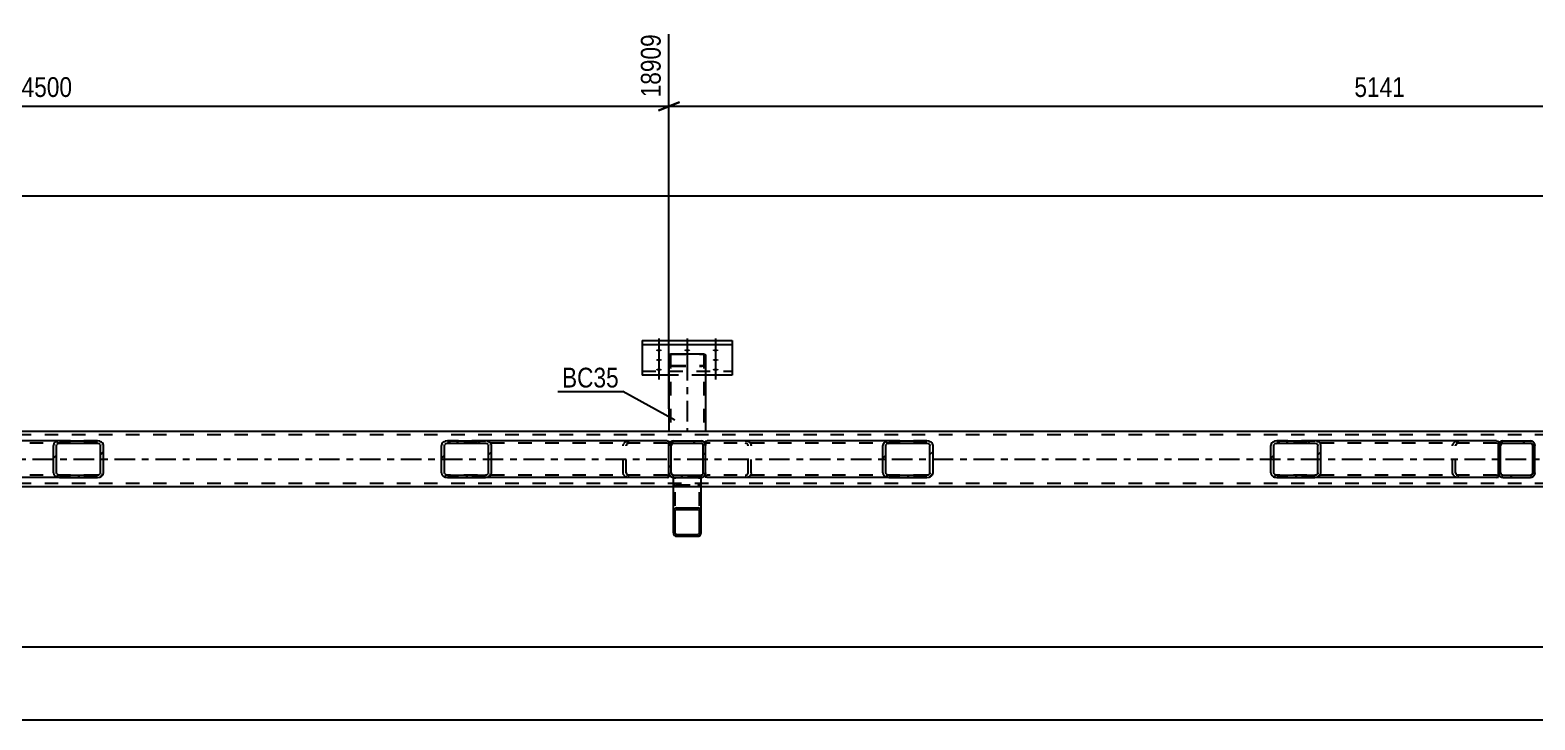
# Model space of a CAD drawing. Header units: millimetres. Extents: x -400 to 789, y -648 to 193.
# Drawn here: x 345.9 to 563.6, y -283.1 to -183.2 of the extents above; entities that cross this region are included whole.
import ezdxf

# ---------------------------------------------------------------- set-up
doc = ezdxf.new("R2010")
doc.units = ezdxf.units.MM
doc.linetypes.add('DXK_LINE_DOT2', pattern=[3.9198, 1.9599, -1.9599])
doc.linetypes.add('DXK_LINE_DOT3', pattern=[5.9187, 2.979, -0.9799, 0.9799, -0.9799])
doc.styles.add('Arial Narrow', font='ARIALN.TTF', dxfattribs={"height": 0.2})

# ---------------------------------------------------------------- blocks, each defined once
blk = doc.blocks.new('Part-392021936-4064 - 4046')
at = {"linetype": 'Continuous'}
h = blk.add_hatch(dxfattribs=at)
h.set_pattern_fill('', scale=0.7, style=0, pattern_type=0)
h.set_pattern_definition([(45, (412.0814, -247.9456), (-1.57154, 1.57154), [])])
h.paths.add_polyline_path([(411.75, -247.99), (412.08, -247.95), (412.37, -247.81), (412.56, -247.6), (412.62, -247.35), (412.62, -243.35), (412.56, -243.11), (412.37, -242.9), (412.08, -242.76), (411.75, -242.71), (406.25, -242.71), (405.92, -242.76), (405.63, -242.9), (405.44, -243.11), (405.38, -243.35), (405.38, -247.35), (405.44, -247.6), (405.63, -247.81), (405.92, -247.95), (406.25, -247.99)])
h.paths.add_polyline_path([(406.09, -247.65), (405.94, -247.58), (405.85, -247.48), (405.81, -247.35), (405.81, -243.35), (405.85, -243.23), (405.94, -243.13), (406.09, -243.06), (406.25, -243.03), (411.75, -243.03), (411.91, -243.06), (412.06, -243.13), (412.15, -243.23), (412.18, -243.35), (412.18, -247.35), (412.15, -247.48), (412.06, -247.58), (411.91, -247.65), (411.75, -247.67), (406.25, -247.67)])
at = {"color": 2, "linetype": 'Continuous'}
for p, q in [((405.44, -243.11), (405.38, -243.35)), ((405.38, -247.35), (405.38, -243.35)), ((405.81, -243.35), (405.85, -243.23)), ((405.81, -247.35), (405.81, -243.35)), ((406.25, -242.71), (405.92, -242.76)), ((406.09, -243.06), (406.25, -243.03)), ((406.25, -242.71), (411.75, -242.71)), ((406.25, -243.03), (411.75, -243.03)), ((438.04, -242.71), (411.75, -242.71)), ((412.08, -242.76), (411.75, -242.71)), ((411.75, -243.03), (411.91, -243.06)), ((412.15, -243.23), (412.18, -243.35)), ((412.18, -247.35), (412.18, -243.35)), ((412.62, -243.35), (412.56, -243.11)), ((412.62, -247.35), (412.62, -243.35)), ((438.04, -242.71), (438.3, -242.75)), ((438.3, -242.75), (438.3, -242.76)), ((438.3, -242.76), (438.3, -242.9)), ((438.3, -242.9), (438.3, -243.35)), ((405.38, -247.35), (405.44, -247.6)), ((405.85, -247.48), (405.81, -247.35)), ((405.92, -247.95), (406.25, -247.99)), ((406.25, -247.67), (406.09, -247.65)), ((406.25, -247.67), (411.75, -247.67)), ((406.25, -247.99), (411.75, -247.99)), ((411.91, -247.65), (411.75, -247.67)), ((411.75, -247.99), (412.08, -247.95)), ((438.04, -247.99), (411.75, -247.99)), ((412.18, -247.35), (412.15, -247.48)), ((412.56, -247.6), (412.62, -247.35)), ((438.04, -247.99), (438.3, -247.96)), ((438.3, -247.96), (438.3, -247.35))]:
    blk.add_line(p, q, dxfattribs=at)
at = {"color": 7, "linetype": 'DXK_LINE_DOT2'}
for p, q in [((411.75, -242.71), (406.25, -242.71)), ((438.04, -243.03), (406.25, -243.03)), ((431.67, -243.35), (431.74, -243.11)), ((431.67, -247.35), (431.67, -243.35)), ((432.14, -243.23), (432.11, -243.35)), ((432.11, -247.35), (432.11, -243.35)), ((432.21, -242.76), (432.55, -242.71)), ((432.55, -243.03), (432.38, -243.06)), ((438.21, -243.06), (438.04, -243.03)), ((438.3, -243.1), (438.21, -243.06)), ((438.3, -242.9), (438.3, -243.1)), ((438.3, -247.35), (438.3, -243.11)), ((438.04, -247.67), (406.25, -247.67)), ((411.75, -247.99), (406.25, -247.99)), ((431.74, -247.6), (431.67, -247.35)), ((432.11, -247.35), (432.14, -247.48)), ((432.55, -247.99), (432.21, -247.95)), ((432.38, -247.65), (432.55, -247.67)), ((438.04, -247.67), (438.21, -247.65)), ((438.21, -247.65), (438.3, -247.61))]:
    blk.add_line(p, q, dxfattribs=at)
at = {"color": 2, "linetype": 'Continuous'}
for centre, radius, start, end in [((406.12, -243.54), 0.802, 104.5548, 147.5896), ((406.19, -243.45), 0.401, 104.5548, 147.5896), ((411.81, -243.45), 0.401, 32.4104, 75.4452), ((411.88, -243.54), 0.802, 32.4104, 75.4452), ((406.12, -247.17), 0.802, 212.4104, 255.4452), ((406.19, -247.26), 0.401, 212.4104, 255.4452), ((411.81, -247.26), 0.401, 284.5548, 327.5896), ((411.88, -247.17), 0.802, 284.5548, 327.5896)]:
    blk.add_arc(centre, radius, start, end, dxfattribs=at)
at = {"color": 7, "linetype": 'DXK_LINE_DOT2'}
for centre, radius, start, end in [((432.41, -243.54), 0.802, 104.5548, 147.5896), ((432.48, -243.45), 0.401, 104.5548, 147.5896), ((432.41, -247.17), 0.802, 212.4104, 255.4452), ((432.48, -247.26), 0.401, 212.4104, 255.4452)]:
    blk.add_arc(centre, radius, start, end, dxfattribs=at)
blk = doc.blocks.new('Part-392021936-4125 - 4046')
at = {"color": 2, "linetype": 'Continuous'}
for p, q in [((639.13, -241.35), (-287.06, -241.35)), ((438.94, -249.35), (262.94, -249.35)), ((639.13, -249.35), (442.94, -249.35))]:
    blk.add_line(p, q, dxfattribs=at)
at = {"color": 7, "linetype": 'DXK_LINE_DOT2'}
for p, q in [((643.93, -241.83), (-287.06, -241.83)), ((643.93, -248.87), (-287.06, -248.87)), ((643.93, -249.35), (-161.06, -249.35)), ((442.94, -249.35), (438.94, -249.35))]:
    blk.add_line(p, q, dxfattribs=at)
at = {"color": 7, "linetype": 'DXK_LINE_DOT3'}
blk.add_line((-287.06, -245.35), (643.93, -245.35), dxfattribs=at)
blk = doc.blocks.new('Bolt-392021936-4258 - 4046')
at = {"linetype": 'Continuous'}
for points in [[(436.84, -229.43), (436.93, -229.43), (437.01, -229.44), (437.09, -229.46), (437.16, -229.48), (437.22, -229.5), (437.25, -229.53), (437.27, -229.56), (437.27, -229.59), (437.25, -229.63), (437.22, -229.65), (437.16, -229.68), (437.09, -229.7), (437.01, -229.72), (436.93, -229.73), (436.84, -229.73), (436.74, -229.73), (436.66, -229.72), (436.58, -229.7), (436.51, -229.68), (436.45, -229.65), (436.42, -229.63), (436.4, -229.59), (436.4, -229.56), (436.42, -229.53), (436.45, -229.5), (436.51, -229.48), (436.58, -229.46), (436.66, -229.44), (436.74, -229.43)], [(440.94, -229.43), (441.03, -229.43), (441.11, -229.44), (441.19, -229.46), (441.26, -229.48), (441.32, -229.5), (441.35, -229.53), (441.37, -229.56), (441.37, -229.59), (441.35, -229.63), (441.32, -229.65), (441.26, -229.68), (441.19, -229.7), (441.11, -229.72), (441.03, -229.73), (440.94, -229.73), (440.84, -229.73), (440.76, -229.72), (440.68, -229.7), (440.61, -229.68), (440.55, -229.65), (440.52, -229.63), (440.5, -229.59), (440.5, -229.56), (440.52, -229.53), (440.55, -229.5), (440.61, -229.48), (440.68, -229.46), (440.76, -229.44), (440.84, -229.43)], [(445.04, -229.43), (445.13, -229.43), (445.21, -229.44), (445.29, -229.46), (445.36, -229.48), (445.42, -229.5), (445.45, -229.53), (445.47, -229.56), (445.47, -229.59), (445.45, -229.63), (445.42, -229.65), (445.36, -229.68), (445.29, -229.7), (445.21, -229.72), (445.13, -229.73), (445.04, -229.73), (444.94, -229.73), (444.86, -229.72), (444.78, -229.7), (444.71, -229.68), (444.65, -229.65), (444.62, -229.63), (444.6, -229.59), (444.6, -229.56), (444.62, -229.53), (444.65, -229.5), (444.71, -229.48), (444.78, -229.46), (444.86, -229.44), (444.94, -229.43)], [(436.84, -230.83), (436.93, -230.83), (437.01, -230.84), (437.09, -230.86), (437.16, -230.88), (437.22, -230.91), (437.25, -230.93), (437.27, -230.97), (437.27, -231), (437.25, -231.03), (437.22, -231.06), (437.16, -231.08), (437.09, -231.1), (437.01, -231.12), (436.93, -231.13), (436.84, -231.13), (436.74, -231.13), (436.66, -231.12), (436.58, -231.1), (436.51, -231.08), (436.45, -231.06), (436.42, -231.03), (436.4, -231), (436.4, -230.97), (436.42, -230.93), (436.45, -230.91), (436.51, -230.88), (436.58, -230.86), (436.66, -230.84), (436.74, -230.83)], [(436.84, -232.23), (436.93, -232.24), (437.01, -232.25), (437.09, -232.26), (437.16, -232.28), (437.22, -232.31), (437.25, -232.34), (437.27, -232.37), (437.27, -232.4), (437.25, -232.43), (437.22, -232.46), (437.16, -232.48), (437.09, -232.51), (437.01, -232.52), (436.93, -232.53), (436.84, -232.53), (436.74, -232.53), (436.66, -232.52), (436.58, -232.51), (436.51, -232.48), (436.45, -232.46), (436.42, -232.43), (436.4, -232.4), (436.4, -232.37), (436.42, -232.34), (436.45, -232.31), (436.51, -232.28), (436.58, -232.26), (436.66, -232.25), (436.74, -232.24)], [(445.04, -230.83), (445.13, -230.83), (445.21, -230.84), (445.29, -230.86), (445.36, -230.88), (445.42, -230.91), (445.45, -230.93), (445.47, -230.97), (445.47, -231), (445.45, -231.03), (445.42, -231.06), (445.36, -231.08), (445.29, -231.1), (445.21, -231.12), (445.13, -231.13), (445.04, -231.13), (444.94, -231.13), (444.86, -231.12), (444.78, -231.1), (444.71, -231.08), (444.65, -231.06), (444.62, -231.03), (444.6, -231), (444.6, -230.97), (444.62, -230.93), (444.65, -230.91), (444.71, -230.88), (444.78, -230.86), (444.86, -230.84), (444.94, -230.83)], [(445.04, -232.23), (445.13, -232.24), (445.21, -232.25), (445.29, -232.26), (445.36, -232.28), (445.42, -232.31), (445.45, -232.34), (445.47, -232.37), (445.47, -232.4), (445.45, -232.43), (445.42, -232.46), (445.36, -232.48), (445.29, -232.51), (445.21, -232.52), (445.13, -232.53), (445.04, -232.53), (444.94, -232.53), (444.86, -232.52), (444.78, -232.51), (444.71, -232.48), (444.65, -232.46), (444.62, -232.43), (444.6, -232.4), (444.6, -232.37), (444.62, -232.34), (444.65, -232.31), (444.71, -232.28), (444.78, -232.26), (444.86, -232.25), (444.94, -232.24)]]:
    blk.add_hatch(color=1, dxfattribs=at).paths.add_polyline_path(points)
at = {"color": 1, "linetype": 'Continuous'}
for p, q in [((436.84, -227.89), (436.84, -231.01)), ((440.94, -227.89), (440.94, -231.01)), ((445.04, -227.89), (445.04, -231.01)), ((436.84, -229.29), (436.84, -232.41)), ((436.84, -230.69), (436.84, -233.81)), ((445.04, -229.29), (445.04, -232.41)), ((445.04, -230.69), (445.04, -233.81))]:
    blk.add_line(p, q, dxfattribs=at)
at = {"color": 1, "linetype": 'DXK_LINE_DOT2'}
blk.add_line((440.94, -230.69), (440.94, -233.81), dxfattribs=at)
blk = doc.blocks.new('Part-392021936-4091 - 4046')
at = {"linetype": 'Continuous'}
h = blk.add_hatch(dxfattribs=at)
h.set_pattern_fill('', scale=0.7, style=0, pattern_type=0)
h.set_pattern_definition([(45, (475.9531, -247.9456), (-1.57154, 1.57154), [])])
h.paths.add_polyline_path([(475.62, -247.99), (475.95, -247.95), (476.24, -247.81), (476.43, -247.6), (476.5, -247.35), (476.5, -243.35), (476.43, -243.11), (476.24, -242.9), (475.95, -242.76), (475.62, -242.71), (470.13, -242.71), (469.79, -242.76), (469.5, -242.9), (469.31, -243.11), (469.25, -243.35), (469.25, -247.35), (469.31, -247.6), (469.5, -247.81), (469.79, -247.95), (470.13, -247.99)])
h.paths.add_polyline_path([(469.96, -247.65), (469.82, -247.58), (469.72, -247.48), (469.69, -247.35), (469.69, -243.35), (469.72, -243.23), (469.82, -243.13), (469.96, -243.06), (470.13, -243.03), (475.62, -243.03), (475.79, -243.06), (475.93, -243.13), (476.02, -243.23), (476.06, -243.35), (476.06, -247.35), (476.02, -247.48), (475.93, -247.58), (475.79, -247.65), (475.62, -247.67), (470.13, -247.67)])
at = {"color": 2, "linetype": 'Continuous'}
for p, q in [((443.58, -242.75), (443.83, -242.71)), ((443.58, -242.75), (443.58, -243.35)), ((470.13, -242.71), (443.83, -242.71)), ((469.31, -243.11), (469.25, -243.35)), ((469.25, -247.35), (469.25, -243.35)), ((469.69, -243.35), (469.72, -243.23)), ((469.69, -247.35), (469.69, -243.35)), ((470.13, -242.71), (469.79, -242.76)), ((469.96, -243.06), (470.13, -243.03)), ((470.13, -242.71), (475.62, -242.71)), ((470.13, -243.03), (475.62, -243.03)), ((475.95, -242.76), (475.62, -242.71)), ((475.62, -243.03), (475.79, -243.06)), ((476.02, -243.23), (476.06, -243.35)), ((476.06, -247.35), (476.06, -243.35)), ((476.5, -243.35), (476.43, -243.11)), ((476.5, -247.35), (476.5, -243.35)), ((443.58, -247.95), (443.58, -247.35)), ((443.58, -247.96), (443.58, -247.95)), ((443.83, -247.99), (443.58, -247.96)), ((470.13, -247.99), (443.83, -247.99)), ((469.25, -247.35), (469.31, -247.6)), ((469.72, -247.48), (469.69, -247.35)), ((469.79, -247.95), (470.13, -247.99)), ((470.13, -247.67), (469.96, -247.65)), ((470.13, -247.67), (475.62, -247.67)), ((470.13, -247.99), (475.62, -247.99)), ((475.79, -247.65), (475.62, -247.67)), ((475.62, -247.99), (475.95, -247.95)), ((476.06, -247.35), (476.02, -247.48)), ((476.43, -247.6), (476.5, -247.35))]:
    blk.add_line(p, q, dxfattribs=at)
at = {"color": 7, "linetype": 'DXK_LINE_DOT2'}
for p, q in [((443.58, -243.1), (443.58, -242.75)), ((443.66, -243.06), (443.58, -243.1)), ((443.58, -247.81), (443.58, -243.35)), ((443.83, -243.03), (443.66, -243.06)), ((475.62, -243.03), (443.83, -243.03)), ((449.32, -242.71), (449.66, -242.76)), ((449.49, -243.06), (449.32, -243.03)), ((449.76, -243.35), (449.73, -243.23)), ((449.76, -247.35), (449.76, -243.35)), ((450.14, -243.11), (450.2, -243.35)), ((450.2, -247.35), (450.2, -243.35)), ((475.62, -242.71), (470.13, -242.71)), ((443.58, -247.61), (443.66, -247.65)), ((443.66, -247.65), (443.83, -247.67)), ((475.62, -247.67), (443.83, -247.67)), ((449.32, -247.67), (449.49, -247.65)), ((449.66, -247.95), (449.32, -247.99)), ((449.73, -247.48), (449.76, -247.35)), ((450.2, -247.35), (450.14, -247.6)), ((475.62, -247.99), (470.13, -247.99))]:
    blk.add_line(p, q, dxfattribs=at)
for centre, radius, start, end in [((449.39, -243.45), 0.401, 32.4104, 75.4453), ((449.46, -243.54), 0.802, 32.4104, 75.4453), ((449.39, -247.26), 0.401, 284.5547, 327.5896), ((449.46, -247.17), 0.802, 284.5547, 327.5896)]:
    blk.add_arc(centre, radius, start, end, dxfattribs=at)
at = {"color": 2, "linetype": 'Continuous'}
for centre, radius, start, end in [((469.99, -243.54), 0.802, 104.5547, 147.5896), ((470.06, -243.45), 0.401, 104.5547, 147.5896), ((475.68, -243.45), 0.401, 32.4104, 75.4453), ((475.75, -243.54), 0.802, 32.4104, 75.4453), ((469.99, -247.17), 0.802, 212.4104, 255.4453), ((470.06, -247.26), 0.401, 212.4104, 255.4453), ((475.68, -247.26), 0.401, 284.5547, 327.5896), ((475.75, -247.17), 0.802, 284.5547, 327.5896)]:
    blk.add_arc(centre, radius, start, end, dxfattribs=at)
blk = doc.blocks.new('Part-392021936-4098 - 4046')
at = {"linetype": 'Continuous'}
h = blk.add_hatch(dxfattribs=at)
h.set_pattern_fill('', scale=0.7, style=0, pattern_type=0)
h.set_pattern_definition([(45, (355.9536, -247.9456), (-1.57154, 1.57154), [])])
h.paths.add_polyline_path([(355.62, -247.99), (355.95, -247.95), (356.24, -247.81), (356.43, -247.6), (356.5, -247.35), (356.5, -243.35), (356.43, -243.11), (356.24, -242.9), (355.95, -242.76), (355.62, -242.71), (350.13, -242.71), (349.79, -242.76), (349.51, -242.9), (349.31, -243.11), (349.25, -243.35), (349.25, -247.35), (349.31, -247.6), (349.51, -247.81), (349.79, -247.95), (350.13, -247.99)])
h.paths.add_polyline_path([(349.96, -247.65), (349.82, -247.58), (349.72, -247.48), (349.69, -247.35), (349.69, -243.35), (349.72, -243.23), (349.82, -243.13), (349.96, -243.06), (350.13, -243.03), (355.62, -243.03), (355.79, -243.06), (355.93, -243.13), (356.02, -243.23), (356.06, -243.35), (356.06, -247.35), (356.02, -247.48), (355.93, -247.58), (355.79, -247.65), (355.62, -247.67), (350.13, -247.67)])
at = {"color": 2, "linetype": 'Continuous'}
for p, q in [((323.58, -242.75), (323.83, -242.71)), ((323.58, -242.75), (323.58, -243.35)), ((350.13, -242.71), (323.83, -242.71)), ((349.31, -243.11), (349.25, -243.35)), ((349.25, -247.35), (349.25, -243.35)), ((349.69, -243.35), (349.72, -243.23)), ((349.69, -247.35), (349.69, -243.35)), ((350.13, -242.71), (349.79, -242.76)), ((349.96, -243.06), (350.13, -243.03)), ((350.13, -242.71), (355.62, -242.71)), ((350.13, -243.03), (355.62, -243.03)), ((355.95, -242.76), (355.62, -242.71)), ((355.62, -243.03), (355.79, -243.06)), ((356.02, -243.23), (356.06, -243.35)), ((356.06, -247.35), (356.06, -243.35)), ((356.5, -243.35), (356.43, -243.11)), ((356.5, -247.35), (356.5, -243.35)), ((323.58, -247.95), (323.58, -247.35)), ((323.58, -247.96), (323.58, -247.95)), ((323.83, -247.99), (323.58, -247.96)), ((350.13, -247.99), (323.83, -247.99)), ((349.25, -247.35), (349.31, -247.6)), ((349.72, -247.48), (349.69, -247.35)), ((349.79, -247.95), (350.13, -247.99)), ((350.13, -247.67), (349.96, -247.65)), ((350.13, -247.67), (355.62, -247.67)), ((350.13, -247.99), (355.62, -247.99)), ((355.79, -247.65), (355.62, -247.67)), ((355.62, -247.99), (355.95, -247.95)), ((356.06, -247.35), (356.02, -247.48)), ((356.43, -247.6), (356.5, -247.35))]:
    blk.add_line(p, q, dxfattribs=at)
at = {"color": 7, "linetype": 'DXK_LINE_DOT2'}
for p, q in [((323.58, -242.75), (323.58, -243.1)), ((323.67, -243.06), (323.58, -243.1)), ((323.58, -247.81), (323.58, -243.35)), ((323.83, -243.03), (323.67, -243.06)), ((355.62, -243.03), (323.83, -243.03)), ((329.32, -242.71), (329.66, -242.76)), ((329.49, -243.06), (329.32, -243.03)), ((329.76, -243.35), (329.73, -243.23)), ((329.76, -247.35), (329.76, -243.35)), ((330.14, -243.11), (330.2, -243.35)), ((330.2, -247.35), (330.2, -243.35)), ((355.62, -242.71), (350.13, -242.71)), ((323.58, -247.61), (323.67, -247.65)), ((323.67, -247.65), (323.83, -247.67)), ((355.62, -247.67), (323.83, -247.67)), ((329.32, -247.67), (329.49, -247.65)), ((329.66, -247.95), (329.32, -247.99)), ((329.73, -247.48), (329.76, -247.35)), ((330.2, -247.35), (330.14, -247.6)), ((355.62, -247.99), (350.13, -247.99))]:
    blk.add_line(p, q, dxfattribs=at)
for centre, radius, start, end in [((329.39, -243.45), 0.401, 32.4104, 75.4452), ((329.46, -243.54), 0.802, 32.4104, 75.4452), ((329.39, -247.26), 0.401, 284.5548, 327.5896), ((329.46, -247.17), 0.802, 284.5548, 327.5896)]:
    blk.add_arc(centre, radius, start, end, dxfattribs=at)
at = {"color": 2, "linetype": 'Continuous'}
for centre, radius, start, end in [((349.99, -243.54), 0.802, 104.5548, 147.5896), ((350.06, -243.45), 0.401, 104.5548, 147.5896), ((355.68, -243.45), 0.401, 32.4104, 75.4452), ((355.75, -243.54), 0.802, 32.4104, 75.4452), ((349.99, -247.17), 0.802, 212.4104, 255.4452), ((350.06, -247.26), 0.401, 212.4104, 255.4452), ((355.68, -247.26), 0.401, 284.5548, 327.5896), ((355.75, -247.17), 0.802, 284.5548, 327.5896)]:
    blk.add_arc(centre, radius, start, end, dxfattribs=at)
blk = doc.blocks.new('Part-392021936-4199 - 4046')
at = {"color": 2, "linetype": 'Continuous'}
for p, q in [((434.44, -228.16), (447.44, -228.16)), ((434.44, -228.16), (434.44, -233.2)), ((447.44, -228.16), (447.44, -233.2)), ((434.44, -228.76), (447.44, -228.76)), ((438.3, -233.2), (434.44, -233.2)), ((447.44, -233.2), (443.58, -233.2))]:
    blk.add_line(p, q, dxfattribs=at)
at = {"color": 7, "linetype": 'DXK_LINE_DOT2'}
for p, q in [((434.44, -232.6), (447.44, -232.6)), ((438.33, -233.2), (438.3, -233.2)), ((443.58, -233.2), (438.33, -233.2))]:
    blk.add_line(p, q, dxfattribs=at)
blk = doc.blocks.new('Part-392021936-4138 - 4046')
at = {"linetype": 'Continuous'}
h = blk.add_hatch(dxfattribs=at)
h.set_pattern_fill('', scale=0.7, style=0, pattern_type=0)
h.set_pattern_definition([(45, (563.1804, -247.9456), (-1.57154, 1.57154), [])])
h.paths.add_polyline_path([(562.94, -247.99), (563.18, -247.95), (563.39, -247.81), (563.53, -247.6), (563.58, -247.35), (563.58, -243.35), (563.53, -243.11), (563.39, -242.9), (563.18, -242.76), (562.94, -242.71), (558.94, -242.71), (558.69, -242.76), (558.48, -242.9), (558.34, -243.11), (558.3, -243.35), (558.3, -247.35), (558.34, -247.6), (558.48, -247.81), (558.69, -247.95), (558.94, -247.99)])
h.paths.add_polyline_path([(558.81, -247.65), (558.71, -247.58), (558.64, -247.48), (558.62, -247.35), (558.62, -243.35), (558.64, -243.23), (558.71, -243.13), (558.81, -243.06), (558.94, -243.03), (562.94, -243.03), (563.06, -243.06), (563.16, -243.13), (563.23, -243.23), (563.26, -243.35), (563.26, -247.35), (563.23, -247.48), (563.16, -247.58), (563.06, -247.65), (562.94, -247.67), (558.94, -247.67)])
at = {"color": 7, "linetype": 'DXK_LINE_DOT2'}
for p, q in [((558.3, -243.35), (558.34, -243.11)), ((558.3, -247.35), (558.3, -243.35)), ((558.64, -243.23), (558.62, -243.35)), ((558.62, -247.35), (558.62, -243.35)), ((558.69, -242.76), (558.94, -242.71)), ((558.94, -243.03), (558.81, -243.06)), ((558.94, -242.71), (562.94, -242.71)), ((558.94, -243.03), (562.94, -243.03)), ((562.94, -242.71), (563.18, -242.76)), ((563.06, -243.06), (562.94, -243.03)), ((563.26, -243.35), (563.23, -243.23)), ((563.26, -247.35), (563.26, -243.35)), ((563.53, -243.11), (563.58, -243.35)), ((563.58, -247.35), (563.58, -243.35)), ((558.34, -247.6), (558.3, -247.35)), ((558.62, -247.35), (558.64, -247.48)), ((558.94, -247.99), (558.69, -247.95)), ((558.81, -247.65), (558.94, -247.67)), ((558.94, -247.67), (562.94, -247.67)), ((558.94, -247.99), (562.94, -247.99)), ((562.94, -247.67), (563.06, -247.65)), ((563.18, -247.95), (562.94, -247.99)), ((563.23, -247.48), (563.26, -247.35)), ((563.58, -247.35), (563.53, -247.6))]:
    blk.add_line(p, q, dxfattribs=at)
at = {"color": 2, "linetype": 'Continuous'}
for p, q in [((558.34, -243.11), (558.3, -243.35)), ((558.3, -247.35), (558.3, -243.35)), ((558.62, -243.35), (558.64, -243.23)), ((558.62, -247.35), (558.62, -243.35)), ((558.94, -242.71), (558.69, -242.76)), ((558.81, -243.06), (558.94, -243.03)), ((558.94, -242.71), (562.94, -242.71)), ((558.94, -243.03), (562.94, -243.03)), ((563.18, -242.76), (562.94, -242.71)), ((562.94, -243.03), (563.06, -243.06)), ((563.23, -243.23), (563.26, -243.35)), ((563.26, -247.35), (563.26, -243.35)), ((563.58, -243.35), (563.53, -243.11)), ((563.58, -247.35), (563.58, -243.35)), ((558.3, -247.35), (558.34, -247.6)), ((558.64, -247.48), (558.62, -247.35)), ((558.69, -247.95), (558.94, -247.99)), ((558.94, -247.67), (558.81, -247.65)), ((558.94, -247.67), (562.94, -247.67)), ((558.94, -247.99), (562.94, -247.99)), ((563.06, -247.65), (562.94, -247.67)), ((562.94, -247.99), (563.18, -247.95)), ((563.26, -247.35), (563.23, -247.48)), ((563.53, -247.6), (563.58, -247.35))]:
    blk.add_line(p, q, dxfattribs=at)
at = {"color": 7, "linetype": 'DXK_LINE_DOT2'}
for centre, radius, start, end in [((558.94, -243.35), 0.64, 112.5, 157.5), ((558.94, -243.35), 0.32, 112.5, 157.5), ((562.94, -243.35), 0.32, 22.5, 67.5), ((562.94, -243.35), 0.64, 22.5, 67.5), ((558.94, -247.35), 0.64, 202.5, 247.5), ((558.94, -247.35), 0.32, 202.5, 247.5), ((562.94, -247.35), 0.32, 292.5, 337.5), ((562.94, -247.35), 0.64, 292.5, 337.5)]:
    blk.add_arc(centre, radius, start, end, dxfattribs=at)
at = {"color": 2, "linetype": 'Continuous'}
for centre, radius, start, end in [((558.94, -243.35), 0.64, 112.5, 157.5), ((558.94, -243.35), 0.32, 112.5, 157.5), ((562.94, -243.35), 0.32, 22.5, 67.5), ((562.94, -243.35), 0.64, 22.5, 67.5), ((558.94, -247.35), 0.64, 202.5, 247.5), ((558.94, -247.35), 0.32, 202.5, 247.5), ((562.94, -247.35), 0.32, 292.5, 337.5), ((562.94, -247.35), 0.64, 292.5, 337.5)]:
    blk.add_arc(centre, radius, start, end, dxfattribs=at)
blk = doc.blocks.new('Part-392021936-4177 - 4046')
at = {"linetype": 'Continuous'}
h = blk.add_hatch(dxfattribs=at)
h.set_pattern_fill('', scale=0.7, style=0, pattern_type=0)
h.set_pattern_definition([(45, (443.1804, -247.9456), (-1.57154, 1.57154), [])])
h.paths.add_polyline_path([(442.94, -247.99), (443.18, -247.95), (443.39, -247.81), (443.53, -247.6), (443.58, -247.35), (443.58, -243.35), (443.53, -243.11), (443.39, -242.9), (443.18, -242.76), (442.94, -242.71), (438.94, -242.71), (438.69, -242.76), (438.48, -242.9), (438.34, -243.11), (438.3, -243.35), (438.3, -247.35), (438.34, -247.6), (438.48, -247.81), (438.69, -247.95), (438.94, -247.99)])
h.paths.add_polyline_path([(438.81, -247.65), (438.71, -247.58), (438.64, -247.48), (438.62, -247.35), (438.62, -243.35), (438.64, -243.23), (438.71, -243.13), (438.81, -243.06), (438.94, -243.03), (442.94, -243.03), (443.06, -243.06), (443.16, -243.13), (443.23, -243.23), (443.26, -243.35), (443.26, -247.35), (443.23, -247.48), (443.16, -247.58), (443.06, -247.65), (442.94, -247.67), (438.94, -247.67)])
at = {"color": 7, "linetype": 'DXK_LINE_DOT2'}
for p, q in [((438.3, -243.35), (438.34, -243.11)), ((438.3, -247.35), (438.3, -243.35)), ((438.64, -243.23), (438.62, -243.35)), ((438.62, -247.35), (438.62, -243.35)), ((438.69, -242.76), (438.94, -242.71)), ((438.94, -243.03), (438.81, -243.06)), ((438.94, -242.71), (442.94, -242.71)), ((438.94, -243.03), (442.94, -243.03)), ((442.94, -242.71), (443.18, -242.76)), ((443.06, -243.06), (442.94, -243.03)), ((443.26, -243.35), (443.23, -243.23)), ((443.26, -247.35), (443.26, -243.35)), ((443.53, -243.11), (443.58, -243.35)), ((443.58, -247.35), (443.58, -243.35)), ((438.34, -247.6), (438.3, -247.35)), ((438.62, -247.35), (438.64, -247.48)), ((438.94, -247.99), (438.69, -247.95)), ((438.81, -247.65), (438.94, -247.67)), ((438.94, -247.67), (442.94, -247.67)), ((442.94, -247.99), (438.94, -247.99)), ((442.94, -247.67), (443.06, -247.65)), ((443.18, -247.95), (442.94, -247.99)), ((443.23, -247.48), (443.26, -247.35)), ((443.58, -247.35), (443.53, -247.6))]:
    blk.add_line(p, q, dxfattribs=at)
at = {"color": 2, "linetype": 'Continuous'}
for p, q in [((438.34, -243.11), (438.3, -243.35)), ((438.3, -247.35), (438.3, -243.35)), ((438.62, -243.35), (438.64, -243.23)), ((438.62, -247.35), (438.62, -243.35)), ((438.94, -242.71), (438.69, -242.76)), ((438.81, -243.06), (438.94, -243.03)), ((438.94, -242.71), (442.94, -242.71)), ((438.94, -243.03), (442.94, -243.03)), ((443.18, -242.76), (442.94, -242.71)), ((442.94, -243.03), (443.06, -243.06)), ((443.23, -243.23), (443.26, -243.35)), ((443.26, -247.35), (443.26, -243.35)), ((443.58, -243.35), (443.53, -243.11)), ((443.58, -247.35), (443.58, -243.35)), ((438.3, -247.35), (438.34, -247.6)), ((438.64, -247.48), (438.62, -247.35)), ((438.69, -247.95), (438.94, -247.99)), ((438.94, -247.67), (438.81, -247.65)), ((438.94, -247.67), (442.94, -247.67)), ((438.94, -247.99), (442.94, -247.99)), ((443.06, -247.65), (442.94, -247.67)), ((442.94, -247.99), (443.18, -247.95)), ((443.26, -247.35), (443.23, -247.48)), ((443.53, -247.6), (443.58, -247.35))]:
    blk.add_line(p, q, dxfattribs=at)
at = {"color": 7, "linetype": 'DXK_LINE_DOT2'}
for centre, radius, start, end in [((438.94, -243.35), 0.64, 112.5, 157.5), ((438.94, -243.35), 0.32, 112.5, 157.5), ((442.94, -243.35), 0.32, 22.5, 67.5), ((442.94, -243.35), 0.64, 22.5, 67.5), ((438.94, -247.35), 0.64, 202.5, 247.5), ((438.94, -247.35), 0.32, 202.5, 247.5), ((442.94, -247.35), 0.32, 292.5, 337.5), ((442.94, -247.35), 0.64, 292.5, 337.5)]:
    blk.add_arc(centre, radius, start, end, dxfattribs=at)
at = {"color": 2, "linetype": 'Continuous'}
for centre, radius, start, end in [((438.94, -243.35), 0.64, 112.5, 157.5), ((438.94, -243.35), 0.32, 112.5, 157.5), ((442.94, -243.35), 0.32, 22.5, 67.5), ((442.94, -243.35), 0.64, 22.5, 67.5), ((438.94, -247.35), 0.64, 202.5, 247.5), ((438.94, -247.35), 0.32, 202.5, 247.5), ((442.94, -247.35), 0.32, 292.5, 337.5), ((442.94, -247.35), 0.64, 292.5, 337.5)]:
    blk.add_arc(centre, radius, start, end, dxfattribs=at)
blk = doc.blocks.new('Part-392021936-4179 - 4046')
at = {"linetype": 'Continuous'}
h = blk.add_hatch(dxfattribs=at)
h.set_pattern_fill('', scale=0.7, style=0, pattern_type=0)
h.set_pattern_definition([(45, (532.0812, -247.9456), (-1.57154, 1.57154), [])])
h.paths.add_polyline_path([(531.75, -247.99), (532.08, -247.95), (532.37, -247.81), (532.56, -247.6), (532.62, -247.35), (532.62, -243.35), (532.56, -243.11), (532.37, -242.9), (532.08, -242.76), (531.75, -242.71), (526.25, -242.71), (525.92, -242.76), (525.63, -242.9), (525.44, -243.11), (525.38, -243.35), (525.38, -247.35), (525.44, -247.6), (525.63, -247.81), (525.92, -247.95), (526.25, -247.99)])
h.paths.add_polyline_path([(526.09, -247.65), (525.94, -247.58), (525.85, -247.48), (525.81, -247.35), (525.81, -243.35), (525.85, -243.23), (525.94, -243.13), (526.09, -243.06), (526.25, -243.03), (531.75, -243.03), (531.91, -243.06), (532.06, -243.13), (532.15, -243.23), (532.18, -243.35), (532.18, -247.35), (532.15, -247.48), (532.06, -247.58), (531.91, -247.65), (531.75, -247.67), (526.25, -247.67)])
at = {"color": 2, "linetype": 'Continuous'}
for p, q in [((525.44, -243.11), (525.38, -243.35)), ((525.38, -247.35), (525.38, -243.35)), ((525.81, -243.35), (525.85, -243.23)), ((525.81, -247.35), (525.81, -243.35)), ((526.25, -242.71), (525.92, -242.76)), ((526.09, -243.06), (526.25, -243.03)), ((526.25, -242.71), (531.75, -242.71)), ((526.25, -243.03), (531.75, -243.03)), ((558.04, -242.71), (531.75, -242.71)), ((532.08, -242.76), (531.75, -242.71)), ((531.75, -243.03), (531.91, -243.06)), ((532.15, -243.23), (532.18, -243.35)), ((532.18, -247.35), (532.18, -243.35)), ((532.62, -243.35), (532.56, -243.11)), ((532.62, -247.35), (532.62, -243.35)), ((558.04, -242.71), (558.3, -242.75)), ((558.3, -242.75), (558.3, -242.76)), ((558.3, -242.76), (558.3, -242.9)), ((558.3, -242.9), (558.3, -243.35)), ((525.38, -247.35), (525.44, -247.6)), ((525.85, -247.48), (525.81, -247.35)), ((525.92, -247.95), (526.25, -247.99)), ((526.25, -247.67), (526.09, -247.65)), ((526.25, -247.67), (531.75, -247.67)), ((526.25, -247.99), (531.75, -247.99)), ((531.91, -247.65), (531.75, -247.67)), ((531.75, -247.99), (532.08, -247.95)), ((558.04, -247.99), (531.75, -247.99)), ((532.18, -247.35), (532.15, -247.48)), ((532.56, -247.6), (532.62, -247.35)), ((558.04, -247.99), (558.3, -247.96)), ((558.3, -247.96), (558.3, -247.35))]:
    blk.add_line(p, q, dxfattribs=at)
at = {"color": 7, "linetype": 'DXK_LINE_DOT2'}
for p, q in [((531.75, -242.71), (526.25, -242.71)), ((558.04, -243.03), (526.25, -243.03)), ((551.67, -243.35), (551.74, -243.11)), ((551.67, -247.35), (551.67, -243.35)), ((552.14, -243.23), (552.11, -243.35)), ((552.11, -247.35), (552.11, -243.35)), ((552.21, -242.76), (552.55, -242.71)), ((552.55, -243.03), (552.38, -243.06)), ((558.21, -243.06), (558.04, -243.03)), ((558.3, -243.1), (558.21, -243.06)), ((558.3, -242.9), (558.3, -243.1)), ((558.3, -247.35), (558.3, -243.11)), ((558.04, -247.67), (526.25, -247.67)), ((531.75, -247.99), (526.25, -247.99)), ((551.74, -247.6), (551.67, -247.35)), ((552.11, -247.35), (552.14, -247.48)), ((552.55, -247.99), (552.21, -247.95)), ((552.38, -247.65), (552.55, -247.67)), ((558.04, -247.67), (558.21, -247.65)), ((558.21, -247.65), (558.3, -247.61))]:
    blk.add_line(p, q, dxfattribs=at)
at = {"color": 2, "linetype": 'Continuous'}
for centre, radius, start, end in [((526.12, -243.54), 0.802, 104.5547, 147.5896), ((526.19, -243.45), 0.401, 104.5547, 147.5896), ((531.81, -243.45), 0.401, 32.4104, 75.4453), ((531.88, -243.54), 0.802, 32.4104, 75.4453), ((526.12, -247.17), 0.802, 212.4104, 255.4453), ((526.19, -247.26), 0.401, 212.4104, 255.4453), ((531.81, -247.26), 0.401, 284.5547, 327.5896), ((531.88, -247.17), 0.802, 284.5547, 327.5896)]:
    blk.add_arc(centre, radius, start, end, dxfattribs=at)
at = {"color": 7, "linetype": 'DXK_LINE_DOT2'}
for centre, radius, start, end in [((552.41, -243.54), 0.802, 104.5547, 147.5896), ((552.48, -243.45), 0.401, 104.5547, 147.5896), ((552.41, -247.17), 0.802, 212.4104, 255.4453), ((552.48, -247.26), 0.401, 212.4104, 255.4453)]:
    blk.add_arc(centre, radius, start, end, dxfattribs=at)
blk = doc.blocks.new('Part-392021936-4212 - 4046')
at = {"color": 2, "linetype": 'Continuous'}
for p, q in [((438.3, -230.24), (438.33, -230.18)), ((438.3, -230.24), (438.3, -241.35)), ((438.33, -230.18), (438.44, -230.13)), ((438.44, -230.13), (438.59, -230.09)), ((438.59, -230.09), (438.78, -230.08)), ((438.78, -230.08), (443.1, -230.08)), ((443.1, -230.08), (443.28, -230.09)), ((443.28, -230.09), (443.43, -230.13)), ((443.43, -230.13), (443.54, -230.18)), ((443.54, -230.18), (443.58, -230.24)), ((443.58, -230.24), (443.58, -241.35))]:
    blk.add_line(p, q, dxfattribs=at)
at = {"color": 7, "linetype": 'DXK_LINE_DOT2'}
for p, q in [((438.55, -230.21), (438.54, -230.24)), ((438.54, -230.24), (438.54, -241.35)), ((438.61, -230.18), (438.55, -230.21)), ((438.68, -230.17), (438.61, -230.18)), ((438.78, -230.16), (438.68, -230.17)), ((438.78, -230.16), (443.1, -230.16)), ((443.19, -230.17), (443.1, -230.16)), ((443.26, -230.18), (443.19, -230.17)), ((443.32, -230.21), (443.26, -230.18)), ((443.34, -230.24), (443.32, -230.21)), ((443.34, -230.24), (443.34, -241.35)), ((438.33, -231.78), (438.3, -231.72)), ((438.44, -231.84), (438.33, -231.78)), ((438.59, -231.87), (438.44, -231.84)), ((438.54, -231.72), (438.55, -231.75)), ((438.55, -231.75), (438.61, -231.78)), ((438.78, -231.88), (438.59, -231.87)), ((438.61, -231.78), (438.68, -231.8)), ((438.68, -231.8), (438.78, -231.8)), ((438.78, -231.8), (443.1, -231.8)), ((438.78, -231.88), (443.1, -231.88)), ((443.1, -231.8), (443.19, -231.8)), ((443.28, -231.87), (443.1, -231.88)), ((443.19, -231.8), (443.26, -231.78)), ((443.26, -231.78), (443.28, -231.77)), ((443.28, -231.77), (443.32, -231.75)), ((443.43, -231.84), (443.28, -231.87)), ((443.32, -231.75), (443.34, -231.72)), ((443.54, -231.78), (443.43, -231.84)), ((443.58, -231.72), (443.54, -231.78)), ((443.58, -241.35), (438.3, -241.35))]:
    blk.add_line(p, q, dxfattribs=at)
at = {"color": 7, "linetype": 'DXK_LINE_DOT3'}
blk.add_line((440.94, -230.98), (440.94, -241.35), dxfattribs=at)
blk = doc.blocks.new('Part-392021936-24920 - 4046')
at = {"linetype": 'Continuous'}
h = blk.add_hatch(dxfattribs=at)
h.set_pattern_fill('', scale=0.7, style=0, pattern_type=0)
h.set_pattern_definition([(45, (442.6388, -256.4856), (-1.57154, 1.57154), [])])
h.paths.add_polyline_path([(442.46, -256.52), (442.64, -256.49), (442.79, -256.38), (442.9, -256.22), (442.94, -256.03), (442.94, -252.89), (442.9, -252.7), (442.79, -252.54), (442.64, -252.43), (442.46, -252.39), (439.42, -252.39), (439.23, -252.43), (439.08, -252.54), (438.97, -252.7), (438.94, -252.89), (438.94, -256.03), (438.97, -256.22), (439.08, -256.38), (439.23, -256.49), (439.42, -256.52)])
h.paths.add_polyline_path([(439.32, -256.26), (439.25, -256.2), (439.19, -256.12), (439.18, -256.03), (439.18, -252.89), (439.19, -252.79), (439.25, -252.71), (439.32, -252.66), (439.42, -252.64), (442.46, -252.64), (442.55, -252.66), (442.62, -252.71), (442.68, -252.79), (442.7, -252.89), (442.7, -256.03), (442.68, -256.12), (442.62, -256.2), (442.55, -256.26), (442.46, -256.28), (439.42, -256.28)])
at = {"color": 2, "linetype": 'Continuous'}
for p, q in [((438.94, -252.89), (438.94, -247.99)), ((442.94, -252.89), (442.94, -247.99)), ((439.42, -252.39), (439.23, -252.43)), ((439.42, -252.39), (442.46, -252.39)), ((442.64, -252.43), (442.46, -252.39)), ((438.97, -252.7), (438.94, -252.89)), ((438.94, -256.03), (438.94, -252.89)), ((439.18, -252.89), (439.19, -252.79)), ((439.18, -256.03), (439.18, -252.89)), ((439.19, -252.79), (439.25, -252.71)), ((439.25, -252.71), (439.32, -252.66)), ((439.32, -252.66), (439.42, -252.64)), ((439.42, -252.64), (442.46, -252.64)), ((442.46, -252.64), (442.55, -252.66)), ((442.55, -252.66), (442.62, -252.71)), ((442.62, -252.71), (442.68, -252.79)), ((442.68, -252.79), (442.7, -252.89)), ((442.7, -256.03), (442.7, -252.89)), ((442.94, -252.89), (442.9, -252.7)), ((442.94, -256.03), (442.94, -252.89)), ((438.94, -256.03), (438.97, -256.22)), ((439.19, -256.12), (439.18, -256.03)), ((439.25, -256.2), (439.19, -256.12)), ((439.23, -256.49), (439.42, -256.52)), ((439.32, -256.26), (439.25, -256.2)), ((439.42, -256.28), (439.32, -256.26)), ((439.42, -256.28), (442.46, -256.28)), ((439.42, -256.52), (442.46, -256.52)), ((442.55, -256.26), (442.46, -256.28)), ((442.46, -256.52), (442.64, -256.49)), ((442.62, -256.2), (442.55, -256.26)), ((442.68, -256.12), (442.62, -256.2)), ((442.7, -256.03), (442.68, -256.12)), ((442.9, -256.22), (442.94, -256.03))]:
    blk.add_line(p, q, dxfattribs=at)
at = {"color": 7, "linetype": 'DXK_LINE_DOT2'}
for p, q in [((442.94, -247.99), (438.94, -247.99)), ((438.94, -247.99), (438.94, -247.99)), ((438.94, -247.99), (438.94, -247.99)), ((439.18, -256.03), (439.18, -247.99)), ((442.7, -256.03), (442.7, -247.99)), ((442.94, -247.99), (442.94, -247.99)), ((442.94, -247.99), (442.94, -247.99)), ((438.97, -249), (438.94, -248.82)), ((439.19, -248.91), (439.18, -248.82)), ((439.23, -248.97), (439.19, -248.91)), ((439.25, -248.99), (439.23, -248.97)), ((439.42, -249.31), (439.23, -249.27)), ((439.25, -248.99), (439.32, -249.04)), ((439.32, -249.04), (439.42, -249.06)), ((439.42, -249.06), (442.46, -249.06)), ((439.42, -249.31), (442.46, -249.31)), ((442.46, -249.06), (442.55, -249.04)), ((442.64, -249.27), (442.46, -249.31)), ((442.55, -249.04), (442.62, -248.99)), ((442.62, -248.99), (442.64, -248.97)), ((442.64, -248.97), (442.68, -248.91)), ((442.68, -248.91), (442.7, -248.82)), ((442.94, -248.82), (442.9, -249)), ((438.94, -256.03), (438.94, -252.89)), ((442.94, -256.03), (442.94, -252.89))]:
    blk.add_line(p, q, dxfattribs=at)
for centre, start, end in [((439.43, -248.83), 201.5878, 246.5668), ((442.44, -248.83), 293.4332, 338.4122)]:
    blk.add_arc(centre, 0.488, start, end, dxfattribs=at)
at = {"color": 2, "linetype": 'Continuous'}
for centre, start, end in [((439.43, -252.88), 113.4332, 158.4122), ((442.44, -252.88), 21.5878, 66.5668), ((439.43, -256.04), 201.5878, 246.5668), ((442.44, -256.04), 293.4332, 338.4122)]:
    blk.add_arc(centre, 0.488, start, end, dxfattribs=at)
blk = doc.blocks.new('StraightDimension-392021936-4611 - 4046')
at = {"color": 7, "linetype": 'Continuous'}
for p, q in [((258.3, -229.3), (258.3, -183.8)), ((438.3, -238.05), (438.3, -183.8)), ((259.8, -193.64), (256.8, -194.84)), ((436.8, -194.84), (439.8, -193.64)), ((258.3, -194.24), (438.3, -194.24))]:
    blk.add_line(p, q, dxfattribs=at)
at = {"color": 0, "linetype": 'Continuous'}
blk.add_wipeout([(437.7, -183.2), (433.5, -183.2), (433.5, -193.54), (437.7, -193.54)], dxfattribs=at)
at = {"color": 0}
blk.add_wipeout([(352.55, -193.49), (352.55, -189.29), (344.04, -189.29), (344.04, -193.49)], dxfattribs=at)
at = {"color": 3, "linetype": 'Continuous', "style": 'Arial Narrow'}
blk.add_text('18909', height=2.863, rotation=90.0002, dxfattribs=at).set_placement((437.1, -192.94))
at = {"color": 3, "style": 'Arial Narrow'}
blk.add_text('4500', height=2.863, dxfattribs=at).set_placement((344.64, -192.89))
blk = doc.blocks.new('StraightDimension-392021936-4620 - 4046')
at = {"color": 7, "linetype": 'Continuous'}
for p, q in [((438.3, -238.05), (438.3, -183.8)), ((643.93, -239.75), (643.93, -183.8)), ((439.8, -193.64), (436.8, -194.84)), ((642.43, -194.84), (645.43, -193.64)), ((438.3, -194.24), (643.93, -194.24))]:
    blk.add_line(p, q, dxfattribs=at)
at = {"color": 0, "linetype": 'Continuous'}
blk.add_wipeout([(643.33, -183.2), (639.13, -183.2), (639.13, -193.54), (643.33, -193.54)], dxfattribs=at)
at = {"color": 0}
blk.add_wipeout([(545.37, -193.49), (545.37, -189.29), (536.86, -189.29), (536.86, -193.49)], dxfattribs=at)
at = {"color": 3, "linetype": 'Continuous', "style": 'Arial Narrow'}
blk.add_text('24050', height=2.863, rotation=90.0002, dxfattribs=at).set_placement((642.73, -192.94))
at = {"color": 3, "style": 'Arial Narrow'}
blk.add_text('5141', height=2.863, dxfattribs=at).set_placement((537.46, -192.89))
blk = doc.blocks.new('StraightDimension-392021936-24694 - 4046')
at = {"color": 7, "linetype": 'Continuous'}
blk.add_line((-300.96, -283.12), (644.93, -283.12), dxfattribs=at)
blk = doc.blocks.new('StraightDimension-392021936-24771 - 4046')
at = {"color": 7, "linetype": 'Continuous'}
blk.add_line((-299.96, -272.54), (643.93, -272.54), dxfattribs=at)
blk = doc.blocks.new('StraightDimension-392021936-30478 - 4046')
at = {"color": 7, "linetype": 'Continuous'}
blk.add_line((-166.35, -207.23), (643.93, -207.23), dxfattribs=at)
blk = doc.blocks.new('Mark-392021936-4208 - 4046')
at = {"color": 0}
blk.add_wipeout([(431.04, -234.97), (431.04, -231.97), (422.82, -231.97), (422.82, -234.97)], dxfattribs=at)
blk.add_wipeout([(431.04, -234.97), (431.04, -231.97), (422.82, -231.97), (422.82, -234.97)], dxfattribs=at)
at = {"color": 30, "linetype": 'Continuous'}
for p in [(422.22, -235.57), (439.17, -239.69)]:
    blk.add_line(p, (431.64, -235.57), dxfattribs=at)
at = {"color": 3, "style": 'Arial Narrow'}
blk.add_text('BC35', height=2.863, dxfattribs=at).set_placement((422.82, -234.97))

msp = doc.modelspace()

# ---------------------------------------------------------------- block references
for name in ['Part-392021936-4199 - 4046', 'Bolt-392021936-4258 - 4046', 'Part-392021936-4212 - 4046', 'Part-392021936-4125 - 4046', 'Part-392021936-4098 - 4046', 'Part-392021936-4064 - 4046', 'Part-392021936-4177 - 4046', 'Part-392021936-4091 - 4046', 'Part-392021936-4179 - 4046', 'Part-392021936-4138 - 4046', 'Part-392021936-24920 - 4046']:
    msp.add_blockref(name, (0, 0))

# ---------------------------------------------------------------- next in the draw order: block references
for name in ['StraightDimension-392021936-4611 - 4046', 'StraightDimension-392021936-24694 - 4046']:
    msp.add_blockref(name, (0, 0))

# ---------------------------------------------------------------- next in the draw order: block references
for name in ['StraightDimension-392021936-4620 - 4046', 'StraightDimension-392021936-24771 - 4046']:
    msp.add_blockref(name, (0, 0))

# ---------------------------------------------------------------- next in the draw order: block references
msp.add_blockref('StraightDimension-392021936-30478 - 4046', (0, 0))

# ---------------------------------------------------------------- next in the draw order: block references
msp.add_blockref('Mark-392021936-4208 - 4046', (0, 0))

doc.saveas('drawing.dxf')
